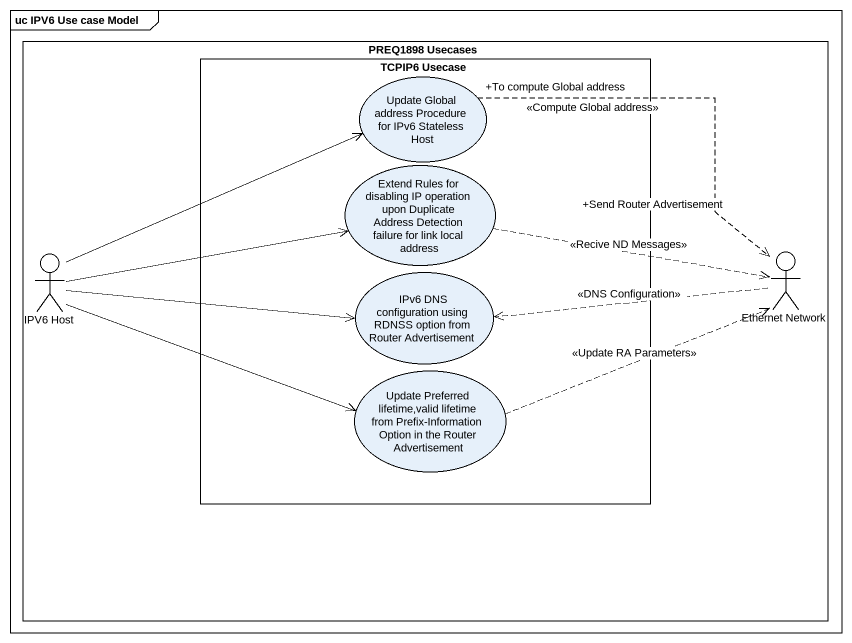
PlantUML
@startuml
mainframe uc IPV6 Use case Model
rectangle "PREQ1898 Usecases" as PREQ1898_Usecases {
  rectangle "TCPIP6 Usecase" as TCPIP6_Usecase {
    usecase "Update Global address Procedure for IPv6 Stateless Host" as Update_Global_address
    usecase "Extend Rules for disabling IP operation upon Duplicate Address Detection failure for link local address" as Extend_Rules_for_disabling
    usecase "IPv6 DNS configuration using RDNSS option from Router Advertisement" as IPv6_DNS_configuration
    usecase "Update Preferred lifetime,valid lifetime from Prefix-Information Option in the Router Advertisement" as Update_Preferred_lifetime
  }
  actor "IPV6 Host" as IPV6_Host
  actor "Ethernet Network" as Ethernet_Network
}
Update_Global_address "+To compute Global address" .right.> "+Send Router Advertisement" Ethernet_Network : <<Compute Global address>>
Extend_Rules_for_disabling .right.> Ethernet_Network : <<Recive ND Messages>>
IPV6_Host -right-> Update_Global_address
IPV6_Host -right-> Extend_Rules_for_disabling
IPV6_Host -right-> IPv6_DNS_configuration
IPV6_Host -right-> Update_Preferred_lifetime
IPv6_DNS_configuration <.right. Ethernet_Network : <<DNS Configuration>>
Update_Preferred_lifetime .right.> Ethernet_Network : <<Update RA Parameters>>
@enduml
